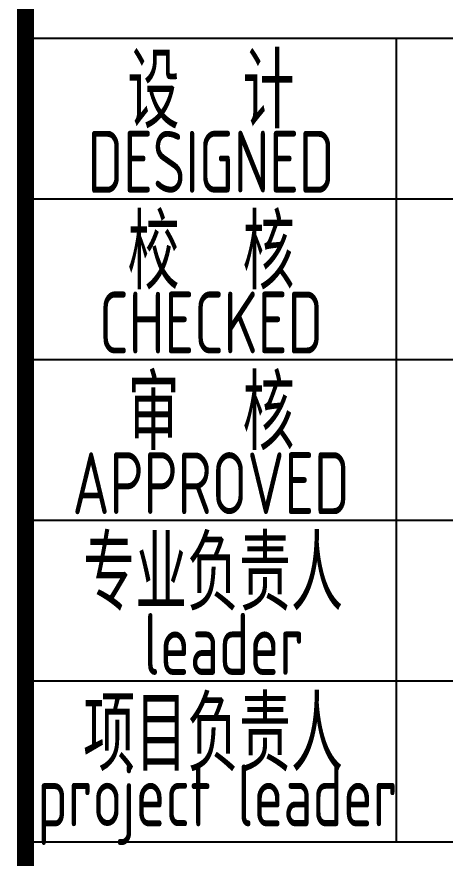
# Model space of a CAD drawing. Extents: x 9731685 to 18866768, y -962146 to 194094.
# Drawn here: x 9841670 to 9843401, y 57227 to 60630 of the extents above; entities that cross this region are included whole.
import ezdxf
from ezdxf.enums import TextEntityAlignment as Align

# ---------------------------------------------------------------- set-up
doc = ezdxf.new("R2010")
doc.units = 0
doc.header["$LTSCALE"] = 1000
doc.layers.get('0').update_dxf_attribs({"linetype": 'CONTINUOUS'})
doc.styles.add('TSSD_Rein', font='Tssdeng.shx', dxfattribs={"width": 0.7, "bigfont": 'hztxt.shx'})

msp = doc.modelspace()

# ---------------------------------------------------------------- linework, layer by layer
for p, q in [((9841704.8, 60543.7), (9852704.8, 60543.7)), ((9843204.8, 57293.7), (9843204.8, 60543.7)), ((9841704.8, 59893.7), (9847204.8, 59893.7)), ((9841704.8, 59243.7), (9847204.8, 59243.7)), ((9841704.8, 58593.7), (9847204.8, 58593.7)), ((9841704.8, 57943.7), (9847204.8, 57943.7)), ((9841704.8, 57293.7), (9859704.8, 57293.7))]:
    msp.add_line(p, q)
msp.add_lwpolyline([(9859704.8, 62293.7, 70, 70, 0), (9841704.8, 62293.7, 70, 70, 0), (9841704.8, 56293.7, 0, 0, 0)], format="xyseb")
at = {"const_width": 70}
msp.add_lwpolyline([(9841704.8, 62293.7), (9841704.8, 56293.7)], dxfattribs=at)

# ---------------------------------------------------------------- texts
at = {"style": 'TSSD_Rein', "width": 0.7}
for s, height, p in [('设  计', 300, (9842454.8, 60343.7)), ('DESIGNED', 250, (9842454.8, 60043.7)), ('校  核', 300, (9842454.8, 59693.7)), ('CHECKED', 250, (9842454.8, 59393.7)), ('审  核', 300, (9842454.8, 59043.7)), ('APPROVED', 250, (9842454.8, 58743.7)), ('专业负责人', 300, (9842463.1, 58393.7)), ('leader', 250, (9842506.7, 58093.7)), ('项目负责人', 300, (9842463.1, 57743.7)), ('project leader', 250, (9842480.3, 57443.7))]:
    msp.add_text(s, height=height, dxfattribs=at).set_placement(p, align=Align.MIDDLE)

doc.saveas('drawing.dxf')
